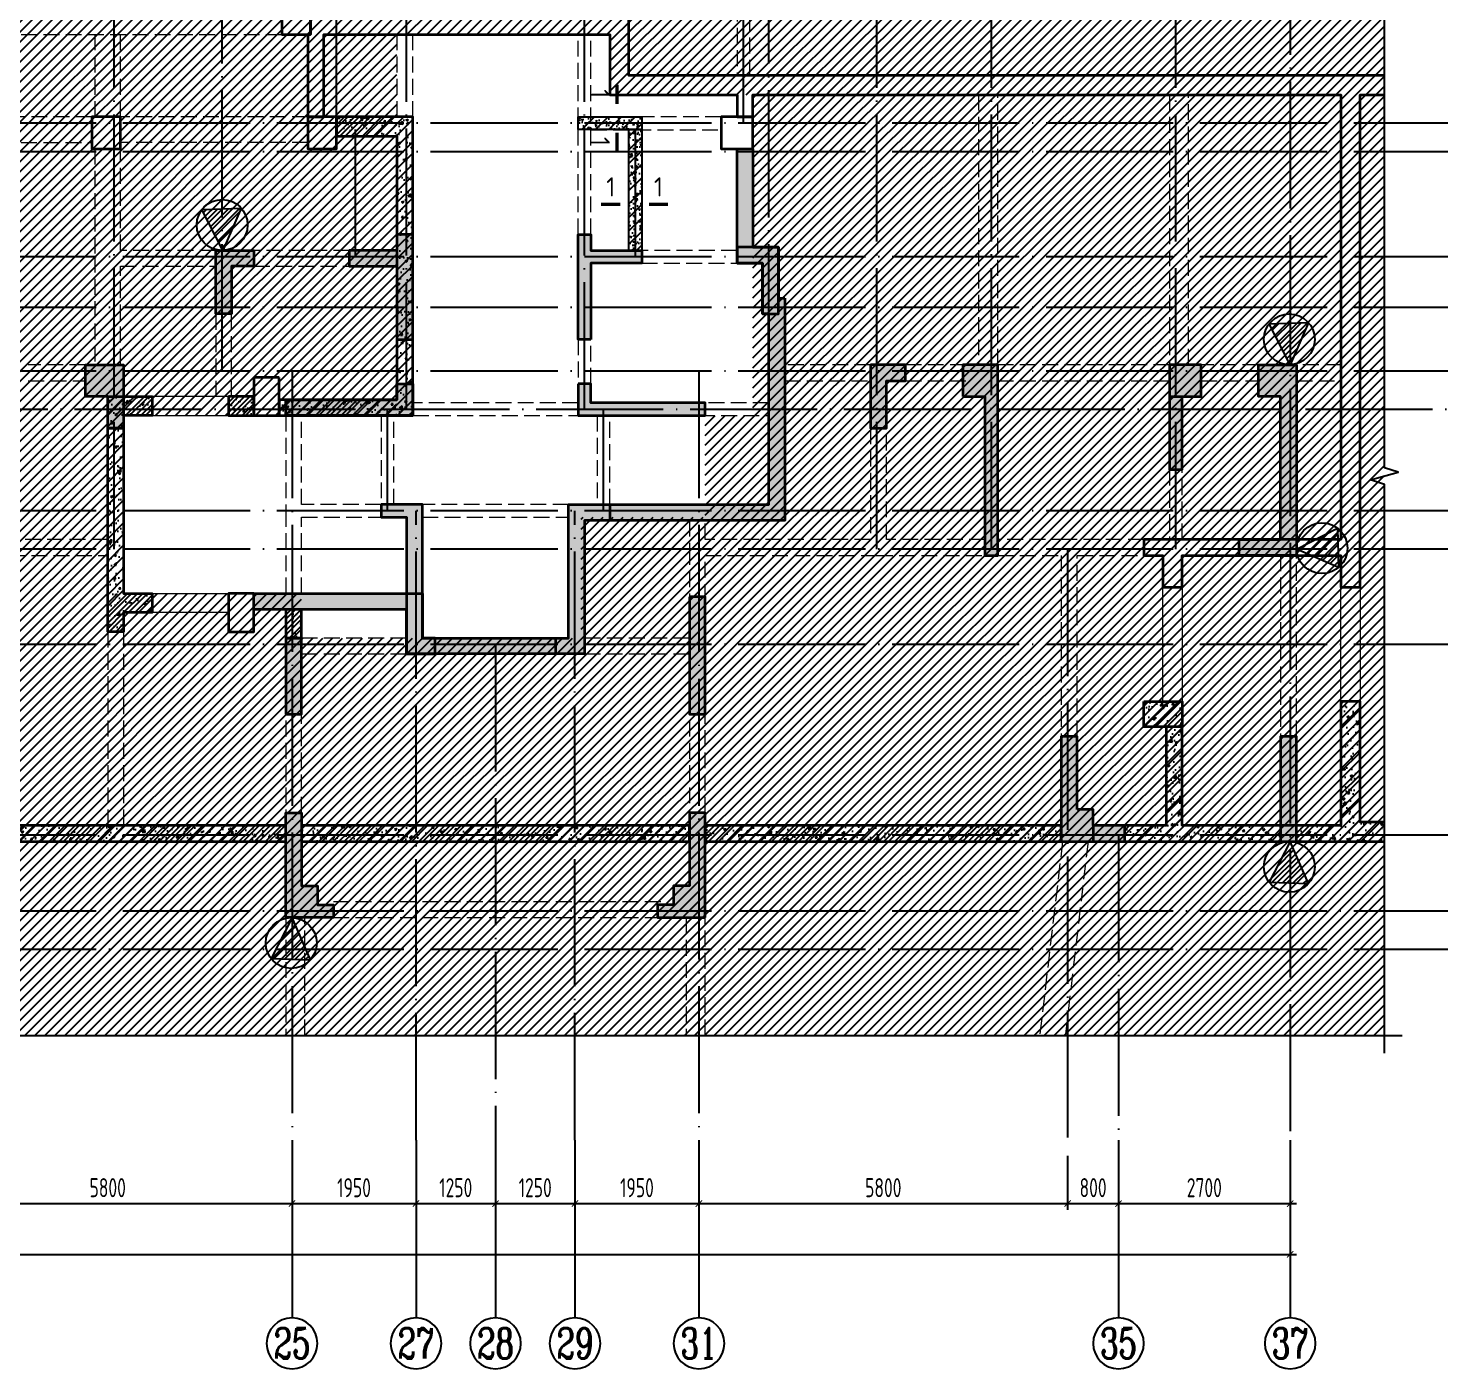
# Model space of a CAD drawing. Extents: x -655480 to 203344, y -294099 to 287156.
# Drawn here: x -161169 to -138965, y 194205 to 215301 of the extents above; entities that cross this region are included whole.
import ezdxf
from ezdxf.enums import TextEntityAlignment as Align

# ---------------------------------------------------------------- set-up
doc = ezdxf.new("R2010")
doc.units = 0
doc.header["$LTSCALE"] = 1000
for name, pattern in [('__DASH', [0.35, 0.25, -0.1]), ('DASH', [0.35, 0.25, -0.1]), ('DOTE', [2.42, 2, -0.2, 0.02, -0.2])]:
    doc.linetypes.add(name, pattern=pattern)
doc.layers.get('0').update_dxf_attribs({"linetype": 'CONTINUOUS'})
doc.layers.get('DEFPOINTS').update_dxf_attribs({"linetype": 'CONTINUOUS'})
for name, color, linetype in [('A-AXIS', 1, 'CONTINUOUS'), ('A-DOTE', 10, 'DOTE'), ('AXIS_NUM', 7, 'CONTINUOUS'), ('S-B板填充', 251, 'CONTINUOUS'), ('S-B板边线', 2, 'CONTINUOUS'), ('S-L主梁线', 4, 'DASH'), ('S-Q墙填充', 252, 'CONTINUOUS'), ('S-Q墙实线', 6, 'CONTINUOUS'), ('S-X详图标注', 3, 'CONTINUOUS'), ('S-Y一般标注', 3, 'CONTINUOUS'), ('THICK', 6, 'CONTINUOUS'), ('THIN', 7, 'CONTINUOUS')]:
    doc.layers.add(name, color=color, linetype=linetype)
for name, color, linetype, lineweight in [('WINDOW', 144, 'CONTINUOUS', 15), ('底图$0$砼柱', 2, 'CONTINUOUS', 35), ('板元', 253, 'CONTINUOUS', 18)]:
    doc.layers.add(name, color=color, linetype=linetype, lineweight=lineweight)
doc.styles.add('TSSD_Axis', font='complex.shx', dxfattribs={"width": 0.7, "bigfont": 'hztxt.shx'})
doc.styles.add('TSSD_DIMENSION', font='Tssdeng.shx', dxfattribs={"width": 0.7, "bigfont": 'tssdchn.shx'})
doc.styles.add('TSSD_Label', font='Tssdeng.shx', dxfattribs={"width": 0.7, "bigfont": 'hztxt.shx'})
doc.dimstyles.new('TSSD_100_100', dxfattribs={"dimtxt": 300, "dimasz": 100, "dimexe": 100, "dimexo": 250, "dimgap": 100, "dimtad": 1, "dimdec": 0, "dimzin": 0, "dimdsep": 46, "dimtxsty": 'TSSD_DIMENSION', "dimblk": 'ARCHTICK', "dimcen": 0, "dimdle": 100, "dimclrt": 7, "dimadec": 0, "dimazin": 0, "dimtfac": 1, "dimtdec": 0, "dimtix": 1, "dimtmove": 2, "dimatfit": 3, "dimldrblk": 'ARCHTICK', "dimfxl": 1, "dimtolj": 1, "dimtzin": 0, "dimarcsym": 0})
pattern_1 = [(45, (-1285947.3, -27275.25), (-88.388348, 88.388348), []), (50, (-1285947.3, -27275.25), (358.63009, -31.37607), [37.5, -412.5]), (355, (-1285947.3, -27275.25), (-69.37567, 376.09607), [30, -330]), (100.4514, (-1285917.4, -27277.87), (289.25469, 344.71977), [31.8701, -350.57106]), (46.1842, (-1285947.3, -27175.25), (533.62052, -82.7595), [56.25, -618.75]), (96.6356, (-1285902.83, -27182.15), (467.33135, 487.05894), [47.80514, -525.8565]), (351.1842, (-1285947.3, -27175.25), (467.33097, 487.0593), [45, -495]), (21, (-1285897.3, -27200.25), (298.453526, -201.309445), [37.5, -412.5]), (326, (-1285897.3, -27200.25), (121.65767, 362.57502), [30, -330]), (71.4514, (-1285872.43, -27217.03), (420.11131, 161.26525), [31.8701, -350.57106]), (37.5, (-1285947.3, -27275.25), (6.079928, 166.446927), [0, -326, 0, -335, 0, -331.25]), (7.5, (-1285947.3, -27275.25), (131.53477, 197.205856), [0, -191, 0, -318.5, 0, -126.25]), (327.5, (-1286058.8, -27275.25), (266.911218, -11.277436), [0, -125, 0, -390, 0, -517.5]), (317.5, (-1286108.8, -27275.25), (291.593085, 50.05249), [0, -162.5, 0, -259, 0, -367.5])]
pattern_2 = [(50, (-1371092, -254100.65), (358.63009, -31.37607), [37.5, -412.5]), (355, (-1371092, -254100.65), (-69.37567, 376.09607), [30, -330]), (100.4514, (-1371062.1, -254103.27), (289.25469, 344.71977), [31.8701, -350.57106]), (46.1842, (-1371092, -254000.65), (533.62052, -82.7595), [56.25, -618.75]), (96.6356, (-1371047.53, -254007.55), (467.33135, 487.05894), [47.80514, -525.8565]), (351.1842, (-1371092, -254000.65), (467.33097, 487.0593), [45, -495]), (21, (-1371042, -254025.65), (298.453526, -201.309445), [37.5, -412.5]), (326, (-1371042, -254025.65), (121.65767, 362.57502), [30, -330]), (71.4514, (-1371017.13, -254042.43), (420.11131, 161.26525), [31.8701, -350.57106]), (37.5, (-1371092, -254100.65), (6.079928, 166.446927), [0, -326, 0, -335, 0, -331.25]), (7.5, (-1371092, -254100.65), (131.53477, 197.205856), [0, -191, 0, -318.5, 0, -126.25]), (327.5, (-1371203.5, -254100.65), (266.911218, -11.277436), [0, -125, 0, -390, 0, -517.5]), (317.5, (-1371253.5, -254100.65), (291.593085, 50.05249), [0, -162.5, 0, -259, 0, -367.5]), (45, (-1371092, -254100.65), (-176.776695, 176.776695), [])]
pattern_3 = [(50, (196460.15, -212080.9), (215.178055, -18.82564), [22.5, -247.5]), (355, (196460.15, -212080.9), (-41.6254, 225.65764), [18, -198]), (100.4514, (196478.08, -212082.46), (173.552815, 206.83186), [19.12206, -210.34263]), (46.1842, (196460.15, -212020.9), (320.17231, -49.6557), [33.75, -371.25]), (96.6356, (196486.83, -212025.03), (280.39881, 292.23536), [28.68309, -315.5139]), (351.1842, (196460.15, -212020.9), (280.39858, 292.23558), [27, -297]), (21, (196490.15, -212035.9), (179.072116, -120.78567), [22.5, -247.5]), (326, (196490.15, -212035.9), (72.9946, 217.54501), [18, -198]), (71.4514, (196505.07, -212045.96), (252.06679, 96.75915), [19.12206, -210.34263]), (37.5, (196460.146, -212080.89), (3.647957, 99.868156), [0, -195.6, 0, -201, 0, -198.75]), (7.5, (196460.15, -212080.89), (78.920861, 118.323514), [0, -114.6, 0, -191.1, 0, -75.75]), (327.5, (196393.246, -212080.89), (160.146731, -6.766462), [0, -75, 0, -234, 0, -310.5]), (317.5, (196363.25, -212080.89), (174.95585, 30.031495), [0, -97.5, 0, -155.4, 0, -220.5]), (45, (196460.15, -212080.89), (-106.066017, 106.066017), [])]
pattern_4 = [(45, (178926.81, -414693.95), (-84.852814, 84.852814), [])]

# ---------------------------------------------------------------- blocks, each defined once
blk = doc.blocks.new('20210827.00122446')
at = {"layer": 'S-Q墙填充', "linetype": 'ByBlock'}
h = blk.add_hatch(dxfattribs=at)
h.set_pattern_fill('钢筋混凝土', color=252, scale=50)
h.set_pattern_definition([(45, (-561280.8, -454100.65), (-88.388348, 88.388348), []), (50, (-561280.8, -454100.65), (358.6301, -31.37607), [37.5, -412.5]), (355, (-561280.8, -454100.65), (-69.37567, 376.09607), [30, -330]), (100.4514, (-561250.9, -454103.27), (289.2547, 344.71977), [31.8701, -350.57106]), (46.1842, (-561280.8, -454000.65), (533.6205, -82.7595), [56.25, -618.75]), (96.6356, (-561236.3, -454007.55), (467.33135, 487.05894), [47.80514, -525.8565]), (351.1842, (-561280.8, -454000.65), (467.331, 487.0593), [45, -495]), (21, (-561230.8, -454025.65), (298.45353, -201.30945), [37.5, -412.5]), (326, (-561230.8, -454025.65), (121.65767, 362.57502), [30, -330]), (71.4514, (-561205.92, -454042.43), (420.1113, 161.26525), [31.8701, -350.57106]), (37.5, (-561280.8, -454100.65), (6.079928, 166.446927), [0, -326, 0, -335, 0, -331.25]), (7.5, (-561280.8, -454100.65), (131.53477, 197.20586), [0, -191, 0, -318.5, 0, -126.25]), (327.5, (-561392.3, -454100.65), (266.91122, -11.277436), [0, -125, 0, -390, 0, -517.5]), (317.5, (-561442.3, -454100.65), (291.59308, 50.05249), [0, -162.5, 0, -259, 0, -367.5])])
h.paths.add_polyline_path([(-219012, -278896), (-218062, -278896), (-218062, -283046), (-219912, -283046), (-219912, -283296), (-217812, -283296), (-217812, -278596), (-219012, -278596)])
h = blk.add_hatch(dxfattribs=at)
h.set_pattern_fill('钢筋混凝土', color=252, scale=50)
h.set_pattern_definition(pattern_1)
h.paths.add_polyline_path([(-211962, -281446), (-211962, -284946), (-215112, -284946), (-215112, -287046), (-217912, -287046), (-217912, -286346), (-220312, -286346), (-220312, -286096), (-217662, -286096), (-217662, -286796), (-215362, -286796), (-215362, -284696), (-212212, -284696), (-212212, -281696), (-212312, -281696), (-212312, -280896), (-212712, -280896), (-212712, -279096), (-212462, -279096), (-212462, -280646), (-212062, -280646), (-212062, -281446)])
at = {"layer": 'S-Q墙填充'}
for points in [[(-218062, -282096), (-217812, -282096), (-217812, -280446), (-218062, -280446), (-218062, -280696), (-218812, -280696), (-218812, -280946), (-218062, -280946)], [(-215012, -282096), (-215212, -282096), (-215212, -280446), (-215012, -280446), (-215012, -280696), (-214212, -280696), (-214212, -280896), (-215012, -280896)], [(-212062, -280646), (-212712, -280646), (-212712, -280896), (-212312, -280896), (-212312, -281696), (-212062, -281696)], [(-220912, -280696), (-220312, -280696), (-220312, -280946), (-220662, -280946), (-220662, -281696), (-220912, -281696)], [(-222612, -283496), (-222612, -282996), (-222962, -282996), (-222962, -282496), (-222362, -282496), (-222362, -283496)], [(-210612, -282496), (-210612, -283496), (-210362, -283496), (-210362, -282746), (-210062, -282746), (-210062, -282496)], [(-209162, -282996), (-208812, -282996), (-208812, -285496), (-208612, -285496), (-208612, -282496), (-209162, -282496)], [(-205912, -282496), (-205912, -284146), (-205712, -284146), (-205712, -282996), (-205412, -282996), (-205412, -282496)], [(-204162, -285246), (-204162, -282996), (-204512, -282996), (-204512, -282496), (-203912, -282496), (-203912, -285496), (-204812, -285496), (-204812, -285246)], [(-217812, -282796), (-217812, -283296), (-219812, -283296), (-219812, -283046), (-218062, -283046), (-218062, -282796)], [(-215212, -282796), (-215212, -283296), (-213212, -283296), (-213212, -283096), (-215012, -283096), (-215012, -282796)], [(-218312, -284696), (-218312, -284896), (-217912, -284896), (-217912, -287046), (-217462, -287046), (-217462, -286796), (-217662, -286796), (-217662, -284696)], [(-214712, -284696), (-214712, -284946), (-215112, -284946), (-215112, -287046), (-215562, -287046), (-215562, -286796), (-215362, -286796), (-215362, -284696)], [(-213462, -286146), (-213462, -287996), (-213212, -287996), (-213212, -286146)], [(-219812, -287996), (-219562, -287996), (-219562, -286796), (-219812, -286796)], [(-207362, -289496), (-207362, -288346), (-207612, -288346), (-207612, -289996), (-206612, -289996), (-206612, -289746), (-207112, -289746), (-207112, -289496)], [(-204162, -289996), (-203912, -289996), (-203912, -288346), (-204162, -288346)], [(-219812, -291196), (-219812, -289546), (-219562, -289546), (-219562, -290696), (-219312, -290696), (-219312, -290996), (-219062, -290996), (-219062, -291196)], [(-213212, -291196), (-213212, -289546), (-213462, -289546), (-213462, -290696), (-213712, -290696), (-213712, -290996), (-213962, -290996), (-213962, -291196)]]:
    blk.add_hatch(color=252, dxfattribs=at).paths.add_polyline_path(points)
at = {"layer": 'S-Q墙填充', "linetype": 'ByBlock'}
h = blk.add_hatch(dxfattribs=at)
h.set_pattern_fill('钢筋混凝土', color=252, scale=50)
h.set_pattern_definition(pattern_1)
h.paths.add_polyline_path([(-222362, -283296), (-222362, -286096), (-221912, -286096), (-221912, -286396), (-222362, -286396), (-222362, -286696), (-222612, -286696), (-222612, -282996), (-221912, -282996), (-221912, -283296)])
h = blk.add_hatch(dxfattribs=at)
h.set_pattern_fill('钢筋混凝土', color=252, scale=50)
h.set_pattern_definition(pattern_1)
h.paths.add_polyline_path([(-220712, -282996), (-220712, -283296), (-220312, -283296), (-220312, -282996)])
h = blk.add_hatch(dxfattribs=at)
h.set_pattern_fill('钢筋混凝土', color=252, scale=50)
h.set_pattern_definition(pattern_1)
h.paths.add_polyline_path([(-219812, -286796), (-219562, -286796), (-219562, -286346), (-219812, -286346)])
h = blk.add_hatch(dxfattribs=at)
h.set_pattern_fill('钢筋混凝土', color=252, scale=50)
h.set_pattern_definition(pattern_1)
h.paths.add_polyline_path([(-206312, -287796), (-205712, -287796), (-205712, -288196), (-206312, -288196)])
h = blk.add_hatch(dxfattribs=at)
h.set_pattern_fill('ARMORED', color=252, scale=50)
h.set_pattern_definition(pattern_2)
h.paths.add_polyline_path([(-202912, -287796), (-203212, -287796), (-203212, -289746), (-203912, -289746), (-203912, -289996), (-202530, -289996), (-202530, -289696), (-202912, -289696)])
h = blk.add_hatch(dxfattribs=at)
h.set_pattern_fill('ARMORED', color=252, scale=50)
h.set_pattern_definition(pattern_2)
h.paths.add_polyline_path([(-204162, -289746), (-205712, -289746), (-205712, -288196), (-205962, -288196), (-205962, -289746), (-206612, -289746), (-206612, -289996), (-204162, -289996)])
h = blk.add_hatch(dxfattribs=at)
h.set_pattern_fill('钢筋混凝土', color=252, scale=50)
h.set_pattern_definition(pattern_1)
h.paths.add_polyline_path([(-224322, -289746), (-224322, -289996), (-219812, -289996), (-219812, -289746)])
h = blk.add_hatch(dxfattribs=at)
h.set_pattern_fill('钢筋混凝土', color=252, scale=50)
h.set_pattern_definition(pattern_1)
h.paths.add_polyline_path([(-219562, -289996), (-213462, -289996), (-213462, -289746), (-219562, -289746)])
h = blk.add_hatch(dxfattribs=at)
h.set_pattern_fill('钢筋混凝土', color=252, scale=50)
h.set_pattern_definition(pattern_1)
h.paths.add_polyline_path([(-213212, -289746), (-213212, -289996), (-207612, -289996), (-207612, -289746)])
at = {"layer": 'S-L主梁线', "linetype": '__DASH', "lineweight": 18}
for p, q in [((-212712, -276496), (-212712, -277946)), ((-212512, -277946), (-212512, -276496)), ((-226072, -277296), (-219872, -277296)), ((-222812, -277296), (-222812, -278596)), ((-222412, -278596), (-222412, -277296)), ((-218062, -277296), (-218062, -278596)), ((-217812, -278596), (-217812, -277296)), ((-215212, -280446), (-215212, -277296)), ((-215012, -280446), (-215012, -277296)), ((-208912, -278246), (-208912, -282496)), ((-208612, -282496), (-208612, -278246)), ((-205912, -278246), (-205912, -282496)), ((-205612, -282496), (-205612, -278246)), ((-222862, -278596), (-226357, -278596)), ((-219462, -278596), (-222412, -278596)), ((-212962, -278596), (-215012, -278596)), ((-215012, -278796), (-212962, -278796)), ((-214412, -278796), (-214412, -280696)), ((-214212, -280696), (-214212, -278796)), ((-226424, -278996), (-222862, -278996)), ((-222812, -279096), (-222812, -280796)), ((-219462, -278996), (-222412, -278996)), ((-222412, -280696), (-222412, -279096)), ((-222812, -280796), (-222812, -282496)), ((-220912, -280696), (-222412, -280696)), ((-218812, -280696), (-220312, -280696)), ((-212712, -280696), (-214212, -280696)), ((-222412, -282496), (-222412, -280946)), ((-222412, -280946), (-220912, -280946)), ((-220312, -280946), (-218812, -280946)), ((-214212, -280896), (-212712, -280896)), ((-220912, -281696), (-220912, -282996)), ((-220662, -282996), (-220662, -281696)), ((-215212, -282096), (-215212, -282796)), ((-215012, -282796), (-215012, -282096)), ((-222962, -282496), (-223862, -282496)), ((-210612, -282496), (-211962, -282496)), ((-209112, -282496), (-210062, -282496)), ((-205912, -282496), (-208612, -282496)), ((-204512, -282496), (-205412, -282496)), ((-203212, -282496), (-203912, -282496)), ((-223862, -282746), (-222962, -282746)), ((-211962, -282746), (-210612, -282746)), ((-210062, -282746), (-209112, -282746)), ((-208612, -282746), (-205912, -282746)), ((-205412, -282746), (-204512, -282746)), ((-203912, -282746), (-203212, -282746)), ((-215212, -283096), (-217812, -283096)), ((-212212, -283096), (-213312, -283096)), ((-219812, -283296), (-219812, -284796)), ((-219562, -284696), (-219562, -283296)), ((-218312, -283296), (-218312, -284696)), ((-218112, -284696), (-218112, -283296)), ((-217812, -283296), (-215212, -283296)), ((-214912, -283296), (-214912, -284696)), ((-214712, -284696), (-214712, -283296)), ((-213312, -283296), (-212212, -283296)), ((-210612, -283496), (-210612, -285246)), ((-210362, -285246), (-210362, -283496)), ((-205912, -284146), (-205912, -285246)), ((-205712, -285246), (-205712, -284146)), ((-219812, -284796), (-219812, -286096)), ((-218312, -284696), (-219562, -284696)), ((-215362, -284696), (-217662, -284696)), ((-219562, -286096), (-219562, -284896)), ((-219562, -284896), (-218212, -284896)), ((-217662, -284896), (-215362, -284896)), ((-213462, -284946), (-213462, -285396)), ((-213212, -285246), (-213212, -284946)), ((-222612, -285246), (-224162, -285246)), ((-210612, -285246), (-213212, -285246)), ((-208812, -285246), (-210362, -285246)), ((-207512, -285246), (-208612, -285246)), ((-206312, -285246), (-207512, -285246)), ((-224162, -285496), (-222612, -285496)), ((-213462, -285396), (-213462, -286746)), ((-213212, -286896), (-213212, -285496)), ((-213212, -285496), (-210512, -285496)), ((-210512, -285496), (-208812, -285496)), ((-208612, -285496), (-207612, -285496)), ((-207612, -285496), (-207612, -288346)), ((-207362, -285496), (-206312, -285496)), ((-207362, -288346), (-207362, -285496)), ((-204162, -285496), (-204162, -288346)), ((-203912, -288346), (-203912, -285496)), ((-222612, -286696), (-222612, -289746)), ((-222362, -286696), (-222362, -289746)), ((-217912, -286796), (-219562, -286796)), ((-213462, -286796), (-215112, -286796)), ((-219562, -287046), (-217912, -287046)), ((-215112, -287046), (-213462, -287046)), ((-219812, -287746), (-219812, -289546)), ((-219562, -289546), (-219562, -287746)), ((-213462, -287746), (-213462, -289546)), ((-213212, -289546), (-213212, -287746)), ((-207592, -289996), (-207951, -293050)), ((-207190, -289996), (-207548, -293050)), ((-213912, -290946), (-219062, -290946)), ((-219812, -291196), (-219812, -293050)), ((-219512, -293050), (-219512, -291196)), ((-219062, -291196), (-213912, -291196)), ((-213512, -291196), (-213512, -293050)), ((-213212, -293050), (-213212, -291196))]:
    blk.add_line(p, q, dxfattribs=at)
at = {"layer": 'S-Q墙实线', "lineweight": 35}
blk.add_line((-222612, -283496), (-222362, -283496), dxfattribs=at)
for points in [[(-219422, -277046), (-219422, -277296), (-219462, -277296), (-219462, -278596), (-219212, -278596), (-219212, -277296), (-214712, -277296), (-214712, -278246), (-212712, -278246), (-212712, -278596), (-212462, -278596), (-212462, -278246), (-203212, -278246), (-203212, -285246), (-206312, -285246), (-206312, -285496), (-206012, -285496), (-206012, -285996), (-205712, -285996), (-205712, -285496), (-203212, -285496), (-203212, -285996), (-202912, -285996), (-202912, -278246), (-202530, -278246)], [(-202530, -277946), (-214412, -277946), (-214412, -275446), (-214712, -275446), (-214712, -275446), (-214712, -275446), (-214712, -275846), (-214712, -275846), (-214712, -275446), (-214712, -275446), (-214712, -277046), (-216212, -277046), (-216212, -275446)], [(-211962, -281446), (-211962, -284946), (-215112, -284946), (-215112, -287046), (-217912, -287046), (-217912, -286346), (-220312, -286346), (-220312, -286096), (-217662, -286096), (-217662, -286796), (-215362, -286796), (-215362, -284696), (-212212, -284696), (-212212, -281696), (-212312, -281696), (-212312, -280896), (-212712, -280896), (-212712, -279096), (-212462, -279096), (-212462, -280646), (-212062, -280646), (-212062, -281446), (-211962, -281446)], [(-202530, -289696), (-202912, -289696), (-202912, -287796), (-203212, -287796), (-203212, -289746), (-205712, -289746), (-205712, -288196)], [(-205712, -288196), (-205962, -288196), (-205962, -289746), (-207112, -289746), (-207112, -289996), (-202530, -289996)], [(-219562, -289996), (-213462, -289996), (-213462, -289746), (-219562, -289746), (-219562, -289996)]]:
    blk.add_lwpolyline(points, dxfattribs=at)
for points in [[(-219012, -278896), (-218062, -278896), (-218062, -283046), (-219912, -283046), (-219912, -283296), (-217812, -283296), (-217812, -278596), (-219012, -278596)], [(-218062, -282096), (-217812, -282096), (-217812, -280446), (-218062, -280446), (-218062, -280696), (-218812, -280696), (-218812, -280946), (-218062, -280946)], [(-215012, -282096), (-215212, -282096), (-215212, -280446), (-215012, -280446), (-215012, -280696), (-214212, -280696), (-214212, -280896), (-215012, -280896)], [(-212062, -280646), (-212712, -280646), (-212712, -280896), (-212312, -280896), (-212312, -281696), (-212062, -281696)], [(-220912, -280696), (-220312, -280696), (-220312, -280946), (-220662, -280946), (-220662, -281696), (-220912, -281696)], [(-222612, -283496), (-222612, -282996), (-222962, -282996), (-222962, -282496), (-222362, -282496), (-222362, -283496)], [(-210612, -282496), (-210612, -283496), (-210362, -283496), (-210362, -282746), (-210062, -282746), (-210062, -282496)], [(-209162, -282996), (-208812, -282996), (-208812, -285496), (-208612, -285496), (-208612, -282496), (-209162, -282496)], [(-205912, -282496), (-205912, -284146), (-205712, -284146), (-205712, -282996), (-205412, -282996), (-205412, -282496)], [(-204162, -285246), (-204162, -282996), (-204512, -282996), (-204512, -282496), (-203912, -282496), (-203912, -285496), (-204812, -285496), (-204812, -285246)], [(-217812, -282796), (-217812, -283296), (-219812, -283296), (-219812, -283046), (-218062, -283046), (-218062, -282796)], [(-215212, -282796), (-215212, -283296), (-213212, -283296), (-213212, -283096), (-215012, -283096), (-215012, -282796)], [(-222362, -283296), (-222362, -286096), (-221912, -286096), (-221912, -286396), (-222362, -286396), (-222362, -286696), (-222612, -286696), (-222612, -282996), (-221912, -282996), (-221912, -283296)], [(-220712, -282996), (-220712, -283296), (-220312, -283296), (-220312, -282996)], [(-218312, -284696), (-218312, -284896), (-217912, -284896), (-217912, -287046), (-217462, -287046), (-217462, -286796), (-217662, -286796), (-217662, -284696)], [(-214712, -284696), (-214712, -284946), (-215112, -284946), (-215112, -287046), (-215562, -287046), (-215562, -286796), (-215362, -286796), (-215362, -284696)], [(-213462, -286146), (-213462, -287996), (-213212, -287996), (-213212, -286146)], [(-219812, -286796), (-219562, -286796), (-219562, -286346), (-219812, -286346)], [(-219812, -287996), (-219562, -287996), (-219562, -286796), (-219812, -286796)], [(-206312, -287796), (-205712, -287796), (-205712, -288196), (-206312, -288196)], [(-207362, -289496), (-207362, -288346), (-207612, -288346), (-207612, -289996), (-206612, -289996), (-206612, -289746), (-207112, -289746), (-207112, -289496)], [(-204162, -289996), (-203912, -289996), (-203912, -288346), (-204162, -288346)], [(-224322, -289746), (-224322, -289996), (-219812, -289996), (-219812, -289746)], [(-219812, -291196), (-219812, -289546), (-219562, -289546), (-219562, -290696), (-219312, -290696), (-219312, -290996), (-219062, -290996), (-219062, -291196)], [(-213212, -291196), (-213212, -289546), (-213462, -289546), (-213462, -290696), (-213712, -290696), (-213712, -290996), (-213962, -290996), (-213962, -291196)], [(-213212, -289746), (-213212, -289996), (-207612, -289996), (-207612, -289746)]]:
    blk.add_lwpolyline(points, close=True, dxfattribs=at)
at = {"layer": 'THIN'}
for points in [[(-202530, -293330), (-202530, -284378), (-202750, -284308), (-202310, -284188), (-202530, -284118), (-202530, -275166)], [(-256772, -293050), (-229641, -293050), (-229571, -292830), (-229451, -293270), (-229381, -293050), (-202250, -293050)]]:
    blk.add_lwpolyline(points, dxfattribs=at)
at = {"layer": 'WINDOW', "linetype": 'ByBlock'}
for points in [[(-221912, -283296), (-220712, -283296), (-220712, -282996), (-221912, -282996)], [(-221912, -286096), (-220712, -286096), (-220712, -286396), (-221912, -286396)], [(-206012, -285996), (-205712, -285996), (-205712, -287796), (-206012, -287796)], [(-203212, -285996), (-202912, -285996), (-202912, -287796), (-203212, -287796)]]:
    blk.add_lwpolyline(points, close=True, dxfattribs=at)
at = {"layer": '底图$0$砼柱', "color": 3, "lineweight": 35}
for points in [[(-219422, -276796), (-219872, -276796), (-219872, -277296), (-219422, -277296)], [(-222412, -278596), (-222862, -278596), (-222862, -279096), (-222412, -279096)], [(-219012, -278596), (-219462, -278596), (-219462, -279096), (-219012, -279096)], [(-212462, -278596), (-212962, -278596), (-212962, -279096), (-212462, -279096)], [(-205412, -282496), (-205912, -282496), (-205912, -282996), (-205412, -282996)], [(-219912, -282696), (-220312, -282696), (-220312, -283296), (-219912, -283296)], [(-220312, -286096), (-220712, -286096), (-220712, -286696), (-220312, -286696)]]:
    blk.add_lwpolyline(points, close=True, dxfattribs=at)
blk = doc.blocks.new('_ArchTick')
at = {"color": 0, "linetype": 'ByBlock', "const_width": 0.15}
blk.add_lwpolyline([(-0.5, -0.5), (0.5, 0.5)], dxfattribs=at)
blk = doc.blocks.new('*D518')
at = {"layer": 'DEFPOINTS', "color": 0, "transparency": 16777216}
for p in [(-166391, 265613), (-160591, 265613), (-160591, 264613)]:
    blk.add_point(p, dxfattribs=at)
at = {"layer": 'S-Y一般标注', "color": 0, "lineweight": -2, "transparency": 16777216}
for p, q in [((-166391, 265363), (-166391, 264513)), ((-160591, 265363), (-160591, 264513)), ((-166491, 264613), (-160491, 264613))]:
    blk.add_line(p, q, dxfattribs=at)
at = {"layer": 'S-Y一般标注', "color": 0, "lineweight": -2, "transparency": 16777216, "xscale": 100, "yscale": 100, "zscale": 100, "rotation": 180}
blk.add_blockref('_ArchTick', (-166391, 264613), dxfattribs=at)
at = {"layer": 'S-Y一般标注', "color": 0, "lineweight": -2, "transparency": 16777216, "xscale": 100, "yscale": 100, "zscale": 100}
blk.add_blockref('_ArchTick', (-160591, 264613), dxfattribs=at)
at = {"layer": 'S-Y一般标注', "color": 7, "transparency": 16777216, "insert": (-163491, 264863), "char_height": 300, "attachment_point": 5, "style": 'TSSD_DIMENSION'}
blk.add_mtext('\\A1;5800', dxfattribs=at)
blk = doc.blocks.new('ts_axno')
at = {"color": 0, "linetype": 'ByBlock', "lineweight": -2}
blk.add_circle((0, 0), 0.5, dxfattribs=at)
at = {"color": 0, "linetype": 'ByBlock', "lineweight": -2, "style": 'TSSD_Axis', "width": 0.7}
blk.add_attdef('A', text='', height=0.6, dxfattribs=at).set_placement((0, 0), align=Align.MIDDLE_CENTER)
blk = doc.blocks.new('*D519')
at = {"layer": 'DEFPOINTS', "color": 0, "transparency": 16777216}
for p in [(-156141, 265613), (-154191, 265613), (-154191, 264613)]:
    blk.add_point(p, dxfattribs=at)
at = {"layer": 'S-Y一般标注', "color": 0, "lineweight": -2, "transparency": 16777216}
for p, q in [((-156141, 265363), (-156141, 264513)), ((-154191, 265363), (-154191, 264513)), ((-156241, 264613), (-154091, 264613))]:
    blk.add_line(p, q, dxfattribs=at)
at = {"layer": 'S-Y一般标注', "color": 0, "lineweight": -2, "transparency": 16777216, "xscale": 100, "yscale": 100, "zscale": 100, "rotation": 180}
blk.add_blockref('_ArchTick', (-156141, 264613), dxfattribs=at)
at = {"layer": 'S-Y一般标注', "color": 0, "lineweight": -2, "transparency": 16777216, "xscale": 100, "yscale": 100, "zscale": 100}
blk.add_blockref('_ArchTick', (-154191, 264613), dxfattribs=at)
at = {"layer": 'S-Y一般标注', "color": 7, "transparency": 16777216, "insert": (-155166, 264863), "char_height": 300, "attachment_point": 5, "style": 'TSSD_DIMENSION'}
blk.add_mtext('\\A1;1950', dxfattribs=at)
blk = doc.blocks.new('*D520')
at = {"layer": 'DEFPOINTS', "color": 0, "transparency": 16777216}
for p in [(-154191, 265613), (-148391, 265613), (-148391, 264613)]:
    blk.add_point(p, dxfattribs=at)
at = {"layer": 'S-Y一般标注', "color": 0, "lineweight": -2, "transparency": 16777216}
for p, q in [((-154191, 265363), (-154191, 264513)), ((-148391, 265363), (-148391, 264513)), ((-154291, 264613), (-148291, 264613))]:
    blk.add_line(p, q, dxfattribs=at)
at = {"layer": 'S-Y一般标注', "color": 0, "lineweight": -2, "transparency": 16777216, "xscale": 100, "yscale": 100, "zscale": 100, "rotation": 180}
blk.add_blockref('_ArchTick', (-154191, 264613), dxfattribs=at)
at = {"layer": 'S-Y一般标注', "color": 0, "lineweight": -2, "transparency": 16777216, "xscale": 100, "yscale": 100, "zscale": 100}
blk.add_blockref('_ArchTick', (-148391, 264613), dxfattribs=at)
at = {"layer": 'S-Y一般标注', "color": 7, "transparency": 16777216, "insert": (-151291, 264863), "char_height": 300, "attachment_point": 5, "style": 'TSSD_DIMENSION'}
blk.add_mtext('\\A1;5800', dxfattribs=at)
blk = doc.blocks.new('*D521')
at = {"layer": 'DEFPOINTS', "color": 0, "transparency": 16777216}
for p in [(-148391, 265613), (-147591, 265613), (-147591, 264613)]:
    blk.add_point(p, dxfattribs=at)
at = {"layer": 'S-Y一般标注', "color": 0, "lineweight": -2, "transparency": 16777216}
for p, q in [((-148391, 265363), (-148391, 264513)), ((-147591, 265363), (-147591, 264513)), ((-148491, 264613), (-147491, 264613))]:
    blk.add_line(p, q, dxfattribs=at)
at = {"layer": 'S-Y一般标注', "color": 0, "lineweight": -2, "transparency": 16777216, "xscale": 100, "yscale": 100, "zscale": 100, "rotation": 180}
blk.add_blockref('_ArchTick', (-148391, 264613), dxfattribs=at)
at = {"layer": 'S-Y一般标注', "color": 0, "lineweight": -2, "transparency": 16777216, "xscale": 100, "yscale": 100, "zscale": 100}
blk.add_blockref('_ArchTick', (-147591, 264613), dxfattribs=at)
at = {"layer": 'S-Y一般标注', "color": 7, "transparency": 16777216, "insert": (-147991, 264863), "char_height": 300, "attachment_point": 5, "style": 'TSSD_DIMENSION'}
blk.add_mtext('\\A1;800', dxfattribs=at)
blk = doc.blocks.new('*D522')
at = {"layer": 'DEFPOINTS', "color": 0, "transparency": 16777216}
for p in [(-147591, 265613), (-144891, 265613), (-144891, 264613)]:
    blk.add_point(p, dxfattribs=at)
at = {"layer": 'S-Y一般标注', "color": 0, "lineweight": -2, "transparency": 16777216}
for p, q in [((-147591, 265363), (-147591, 264513)), ((-144891, 265363), (-144891, 264513)), ((-147691, 264613), (-144791, 264613))]:
    blk.add_line(p, q, dxfattribs=at)
at = {"layer": 'S-Y一般标注', "color": 0, "lineweight": -2, "transparency": 16777216, "xscale": 100, "yscale": 100, "zscale": 100, "rotation": 180}
blk.add_blockref('_ArchTick', (-147591, 264613), dxfattribs=at)
at = {"layer": 'S-Y一般标注', "color": 0, "lineweight": -2, "transparency": 16777216, "xscale": 100, "yscale": 100, "zscale": 100}
blk.add_blockref('_ArchTick', (-144891, 264613), dxfattribs=at)
at = {"layer": 'S-Y一般标注', "color": 7, "transparency": 16777216, "insert": (-146241, 264863), "char_height": 300, "attachment_point": 5, "style": 'TSSD_DIMENSION'}
blk.add_mtext('\\A1;2700', dxfattribs=at)
blk = doc.blocks.new('*D523')
at = {"layer": 'DEFPOINTS', "color": 0, "transparency": 16777216}
for p in [(-194891, 265613), (-144891, 265613), (-144891, 263813)]:
    blk.add_point(p, dxfattribs=at)
at = {"layer": 'S-Y一般标注', "color": 0, "lineweight": -2, "transparency": 16777216}
for p, q in [((-194891, 265363), (-194891, 263713)), ((-144891, 265363), (-144891, 263713)), ((-194991, 263813), (-144791, 263813))]:
    blk.add_line(p, q, dxfattribs=at)
at = {"layer": 'S-Y一般标注', "color": 0, "lineweight": -2, "transparency": 16777216, "xscale": 100, "yscale": 100, "zscale": 100, "rotation": 180}
blk.add_blockref('_ArchTick', (-194891, 263813), dxfattribs=at)
at = {"layer": 'S-Y一般标注', "color": 0, "lineweight": -2, "transparency": 16777216, "xscale": 100, "yscale": 100, "zscale": 100}
blk.add_blockref('_ArchTick', (-144891, 263813), dxfattribs=at)
at = {"layer": 'S-Y一般标注', "color": 7, "transparency": 16777216, "insert": (-169891, 264063), "char_height": 300, "attachment_point": 5, "style": 'TSSD_DIMENSION'}
blk.add_mtext('\\A1;50000', dxfattribs=at)
blk = doc.blocks.new('*D527')
at = {"layer": 'DEFPOINTS', "color": 0, "transparency": 16777216}
for p in [(-160591, 265613), (-158641, 265613), (-158641, 264613)]:
    blk.add_point(p, dxfattribs=at)
at = {"layer": 'S-Y一般标注', "color": 0, "lineweight": -2, "transparency": 16777216}
for p, q in [((-160591, 265363), (-160591, 264513)), ((-158641, 265363), (-158641, 264513)), ((-160691, 264613), (-158541, 264613))]:
    blk.add_line(p, q, dxfattribs=at)
at = {"layer": 'S-Y一般标注', "color": 0, "lineweight": -2, "transparency": 16777216, "xscale": 100, "yscale": 100, "zscale": 100, "rotation": 180}
blk.add_blockref('_ArchTick', (-160591, 264613), dxfattribs=at)
at = {"layer": 'S-Y一般标注', "color": 0, "lineweight": -2, "transparency": 16777216, "xscale": 100, "yscale": 100, "zscale": 100}
blk.add_blockref('_ArchTick', (-158641, 264613), dxfattribs=at)
at = {"layer": 'S-Y一般标注', "color": 7, "transparency": 16777216, "insert": (-159616, 264863), "char_height": 300, "attachment_point": 5, "style": 'TSSD_DIMENSION'}
blk.add_mtext('\\A1;1950', dxfattribs=at)
blk = doc.blocks.new('*D544')
at = {"layer": 'DEFPOINTS', "color": 0, "transparency": 16777216}
for p in [(-158641, 265613), (-157391, 265613), (-157391, 264613)]:
    blk.add_point(p, dxfattribs=at)
at = {"layer": 'S-Y一般标注', "color": 0, "lineweight": -2, "transparency": 16777216}
for p, q in [((-158641, 265363), (-158641, 264513)), ((-157391, 265363), (-157391, 264513)), ((-158741, 264613), (-157291, 264613))]:
    blk.add_line(p, q, dxfattribs=at)
at = {"layer": 'S-Y一般标注', "color": 0, "lineweight": -2, "transparency": 16777216, "xscale": 100, "yscale": 100, "zscale": 100, "rotation": 180}
blk.add_blockref('_ArchTick', (-158641, 264613), dxfattribs=at)
at = {"layer": 'S-Y一般标注', "color": 0, "lineweight": -2, "transparency": 16777216, "xscale": 100, "yscale": 100, "zscale": 100}
blk.add_blockref('_ArchTick', (-157391, 264613), dxfattribs=at)
at = {"layer": 'S-Y一般标注', "color": 7, "transparency": 16777216, "insert": (-158016, 264863), "char_height": 300, "attachment_point": 5, "style": 'TSSD_DIMENSION'}
blk.add_mtext('\\A1;1250', dxfattribs=at)
blk = doc.blocks.new('*D545')
at = {"layer": 'DEFPOINTS', "color": 0, "transparency": 16777216}
for p in [(-157391, 265613), (-156141, 265613), (-156141, 264613)]:
    blk.add_point(p, dxfattribs=at)
at = {"layer": 'S-Y一般标注', "color": 0, "lineweight": -2, "transparency": 16777216}
for p, q in [((-157391, 265363), (-157391, 264513)), ((-156141, 265363), (-156141, 264513)), ((-157491, 264613), (-156041, 264613))]:
    blk.add_line(p, q, dxfattribs=at)
at = {"layer": 'S-Y一般标注', "color": 0, "lineweight": -2, "transparency": 16777216, "xscale": 100, "yscale": 100, "zscale": 100, "rotation": 180}
blk.add_blockref('_ArchTick', (-157391, 264613), dxfattribs=at)
at = {"layer": 'S-Y一般标注', "color": 0, "lineweight": -2, "transparency": 16777216, "xscale": 100, "yscale": 100, "zscale": 100}
blk.add_blockref('_ArchTick', (-156141, 264613), dxfattribs=at)
at = {"layer": 'S-Y一般标注', "color": 7, "transparency": 16777216, "insert": (-156766, 264863), "char_height": 300, "attachment_point": 5, "style": 'TSSD_DIMENSION'}
blk.add_mtext('\\A1;1250', dxfattribs=at)
blk = doc.blocks.new('20210825.04523959')
at = {"layer": 'S-X详图标注'}
h = blk.add_hatch(dxfattribs=at)
h.set_pattern_fill('METAL', color=256, scale=30, style=0)
h.set_pattern_definition(pattern_4)
h.paths.add_polyline_path([(34113, 11300), (33782, 11943), (34401, 11963)])
h = blk.add_hatch(dxfattribs=at)
h.set_pattern_fill('METAL', color=256, scale=30, style=0)
h.set_pattern_definition(pattern_4)
h.paths.add_polyline_path([(50900, 9500), (50569, 10143), (51188, 10163)])
h = blk.add_hatch(dxfattribs=at)
h.set_pattern_fill('METAL', color=256, scale=30, style=0)
h.set_pattern_definition(pattern_4)
h.paths.add_polyline_path([(51000, 6600), (51643, 6930), (51663, 6312)])
h = blk.add_hatch(dxfattribs=at)
h.set_pattern_fill('METAL', color=256, scale=30, style=0)
h.set_pattern_definition([(45, (162435.29, -209753.49), (-84.852814, 84.852814), [])])
h.paths.add_polyline_path([(50900, 2000), (50569, 1357), (51188, 1337)])
h = blk.add_hatch(dxfattribs=at)
h.set_pattern_fill('METAL', color=256, scale=30, style=0)
h.set_pattern_definition([(45, (146735.32, -210953.5), (-84.852814, 84.852814), [])])
h.paths.add_polyline_path([(35200, 800), (34869, 157), (35488, 137)])
for points in [[(34113, 11300), (33782, 11943), (34401, 11963), (34113, 11300)], [(50900, 9500), (50569, 10143), (51188, 10163), (50900, 9500)], [(51000, 6600), (51643, 6930), (51663, 6312), (51000, 6600)], [(50900, 2000), (50569, 1357), (51188, 1337), (50900, 2000)], [(35200, 800), (34869, 157), (35488, 137), (35200, 800)]]:
    blk.add_lwpolyline(points, dxfattribs=at)
for centre in [(34100, 11700), (50887, 9900), (51400, 6613), (50887, 1600), (35187, 400)]:
    blk.add_circle(centre, 400, dxfattribs=at)
blk = doc.blocks.new('20210827.00163710')
at = {"layer": 'A-AXIS'}
for p, q in [((-215872, -289730.2), (-215872, -292530.2)), ((-213922, -289730.2), (-213922, -292530.2)), ((-212672, -289730.2), (-212672, -292530.2)), ((-211422, -289730.2), (-211422, -292530.2)), ((-209472, -289730.2), (-209472, -292530.2)), ((-202872, -289730.2), (-202872, -292530.2)), ((-200172, -289730.2), (-200172, -292530.2))]:
    blk.add_line(p, q, dxfattribs=at)
at = {"layer": 'A-DOTE'}
for p, q in [((-218672, -280430.2), (-218672, -268230.2)), ((-216972, -277630.2), (-216972, -268230.2)), ((-215172, -273730.2), (-215172, -268230.2)), ((-214072, -278229.9), (-214072, -268230.2)), ((-211272, -278229.9), (-211272, -268230.2)), ((-208772, -273730.2), (-208772, -268230.2)), ((-208372, -277630.2), (-208372, -268230.2)), ((-206672, -280430.2), (-206672, -268230.2)), ((-204872, -280430.2), (-204872, -268230.2)), ((-201972, -280430.2), (-201972, -268230.2)), ((-200172, -268230.2), (-200172, -289730.2)), ((-197172, -273730.2), (-253172, -273730.2)), ((-214872, -275830.2), (-214872, -273730.2)), ((-210472, -275830.2), (-210472, -273730.2)), ((-197172, -274180.2), (-253172, -274180.2)), ((-197172, -275830.2), (-253172, -275830.2)), ((-197172, -276630.2), (-253172, -276630.2)), ((-197172, -277630.2), (-253172, -277630.2)), ((-215871.8, -277630.2), (-215872, -289730.2)), ((-209472.2, -277630.2), (-209472, -289730.2)), ((-253172, -278229.9), (-197172, -278229.9)), ((-214372, -279830.2), (-214372, -278230.2)), ((-210972, -279830.2), (-210972, -278230.2)), ((-197172, -279830.2), (-253172, -279830.2)), ((-213922, -289730.2), (-213922, -279830.2)), ((-211422, -289730.2), (-211422, -279830.2)), ((-197172, -280430.2), (-253172, -280430.2)), ((-203672, -280430.2), (-203672, -289730.2)), ((-197172, -281930.2), (-253172, -281930.2)), ((-212672, -281930.2), (-212672, -289730.2)), ((-197172, -284930.2), (-253172, -284930.2)), ((-202872, -284930.2), (-202872, -289730.2)), ((-197172, -286130.2), (-253172, -286130.2)), ((-197172, -286730.2), (-253172, -286730.2))]:
    blk.add_line(p, q, dxfattribs=at)
at = {"layer": 'A-AXIS'}
ref = blk.add_blockref('ts_axno', (-215872, -292930.2), dxfattribs=dict(at, xscale=-800, yscale=800, zscale=800, rotation=180))
ref.add_attrib('17', '25', dxfattribs={"layer": 'AXIS_NUM', "height": 480, "style": 'TSSD_Axis', "width": 0.7}).set_placement((-215872, -292930.2), align=Align.MIDDLE_CENTER)
ref = blk.add_blockref('ts_axno', (-213922, -292930.2), dxfattribs=dict(at, xscale=-800, yscale=800, zscale=800, rotation=180))
ref.add_attrib('19', '27', dxfattribs={"layer": 'AXIS_NUM', "height": 480, "style": 'TSSD_Axis', "width": 0.7}).set_placement((-213922, -292930.2), align=Align.MIDDLE_CENTER)
ref = blk.add_blockref('ts_axno', (-212672, -292930.2), dxfattribs=dict(at, xscale=-800, yscale=800, zscale=800, rotation=180))
ref.add_attrib('19', '28', dxfattribs={"layer": 'AXIS_NUM', "height": 480, "style": 'TSSD_Axis', "width": 0.7}).set_placement((-212672, -292930.2), align=Align.MIDDLE_CENTER)
ref = blk.add_blockref('ts_axno', (-211422, -292930.2), dxfattribs=dict(at, xscale=-800, yscale=800, zscale=800, rotation=180))
ref.add_attrib('19', '29', dxfattribs={"layer": 'AXIS_NUM', "height": 480, "style": 'TSSD_Axis', "width": 0.7}).set_placement((-211422, -292930.2), align=Align.MIDDLE_CENTER)
ref = blk.add_blockref('ts_axno', (-209472, -292930.2), dxfattribs=dict(at, xscale=-800, yscale=800, zscale=800, rotation=180))
ref.add_attrib('19', '31', dxfattribs={"layer": 'AXIS_NUM', "height": 480, "style": 'TSSD_Axis', "width": 0.7}).set_placement((-209472, -292930.2), align=Align.MIDDLE_CENTER)
ref = blk.add_blockref('ts_axno', (-202872, -292930.2), dxfattribs=dict(at, xscale=-800, yscale=800, zscale=800, rotation=180))
ref.add_attrib('22', '35', dxfattribs={"layer": 'AXIS_NUM', "height": 480, "style": 'TSSD_Axis', "width": 0.7}).set_placement((-202872, -292930.2), align=Align.MIDDLE_CENTER)
ref = blk.add_blockref('ts_axno', (-200172, -292930.2), dxfattribs=dict(at, xscale=-800, yscale=800, zscale=800, rotation=180))
ref.add_attrib('23', '37', dxfattribs={"layer": 'AXIS_NUM', "height": 480, "style": 'TSSD_Axis', "width": 0.7}).set_placement((-200172, -292930.2), align=Align.MIDDLE_CENTER)
at = {"layer": 'S-Y一般标注'}
for base, p1, p2, picture, middle in [((-200172, -291530.2), (-250172, -289730.2), (-200172, -289730.2), '*D523', (-225172, -291280.2)), ((-215872, -290730.2), (-221672, -289730.2), (-215872, -289730.2), '*D518', (-218772, -290480.2)), ((-213922, -290730.2), (-215872, -289730.2), (-213922, -289730.2), '*D527', (-214897, -290480.2)), ((-212672, -290730.2), (-213922, -289730.2), (-212672, -289730.2), '*D544', (-213297, -290480.2)), ((-211422, -290730.2), (-212672, -289730.2), (-211422, -289730.2), '*D545', (-212047, -290480.2)), ((-209472, -290730.2), (-211422, -289730.2), (-209472, -289730.2), '*D519', (-210447, -290480.2)), ((-203672, -290730.2), (-209472, -289730.2), (-203672, -289730.2), '*D520', (-206572, -290480.2)), ((-202872, -290730.2), (-203672, -289730.2), (-202872, -289730.2), '*D521', (-203272, -290480.2)), ((-200172, -290730.2), (-202872, -289730.2), (-200172, -289730.2), '*D522', (-201522, -290480.2))]:
    dim = blk.add_linear_dim(base=base, p1=p1, p2=p2, dimstyle='TSSD_100_100', dxfattribs=at)
    dim.commit()
    dim.dimension.update_dxf_attribs({"geometry": picture, "text_midpoint": middle, "insert": (-55280.9, -555343.3)})

msp = doc.modelspace()

# ---------------------------------------------------------------- hatches: boundary and pattern name
at = {"true_color": 0x636466}
h = msp.add_hatch(dxfattribs=at)
h.set_pattern_fill('ANSI31', color=251, scale=70)
h.set_pattern_definition([(45, (21441.02, -420162.03), (-78.577241, 78.577241), [])])
h.paths.add_polyline_path([(-176168.85, 213904.92), (-176168.86, 215254.93), (-180368.87, 215254.91), (-180368.84, 213754.94), (-182619.07, 213754.91), (-182618.64, 210804.91), (-184968.86, 210804.93), (-184968.86, 206354.92), (-180218.86, 206354.92), (-180218.85, 205504.93), (-175768.86, 205505), (-175768.85, 207555.01), (-175768.85, 207554.83), (-175768.86, 209154.88), (-177518.86, 209154.97), (-177518.85, 213904.92)], flags=16)
h.paths.add_polyline_path([(-152018.85, 214254.95), (-152018.86, 215204.04), (-155368.85, 215205.81), (-155368.86, 213604.92), (-155368.76, 213604.92), (-155368.95, 209204.93), (-159918.85, 209204.92), (-159918.8, 206404.92), (-156868.86, 206404.92), (-156868.86, 205704.92), (-152468.81, 205704.92), (-152468.81, 207604.93), (-150518.86, 207604.91), (-150518.85, 209204.93), (-149768.78, 209204.91), (-149768.78, 214254.9)], flags=16)
h.paths.add_polyline_path([(-193799.05, 217054.92), (-139836.95, 217054.92), (-139836.95, 199450.49), (-193799.05, 199450.49)])
at = {"layer": 'S-B板填充'}
h = msp.add_hatch(dxfattribs=at)
h.set_pattern_fill('ARMORED', color=2, scale=30, style=0)
h.set_pattern_definition(pattern_3)
h.paths.add_polyline_path([(-151518.85, 213704.92), (-152518.74, 213704.92), (-152518.74, 213904.92), (-151518.85, 213904.92)])
h = msp.add_hatch(dxfattribs=at)
h.set_pattern_fill('ARMORED', color=2, scale=30, style=0)
h.set_pattern_definition(pattern_3)
h.paths.add_polyline_path([(-151518.85, 211804.92), (-151718.74, 211804.92), (-151718.74, 213704.92), (-151518.85, 213704.92)])

# ---------------------------------------------------------------- linework, layer by layer
at = {"layer": 'S-B板边线', "color": 2}
for points in [[(-151518.85, 213704.92), (-152518.74, 213704.92), (-152518.74, 213904.92), (-151518.85, 213904.92)], [(-151518.85, 211804.92), (-151718.74, 211804.92), (-151718.74, 213704.92), (-151518.85, 213704.92)]]:
    msp.add_lwpolyline(points, close=True, dxfattribs=at)
at = {"layer": 'THICK', "const_width": 50}
for points in [[(-151907.34, 214110.65), (-151907.34, 214410.65)], [(-151907.34, 213660.05), (-151907.34, 213360.05)], [(-151857.1, 212529.98), (-152157.1, 212529.98)], [(-151406.49, 212529.98), (-151106.49, 212529.98)]]:
    msp.add_lwpolyline(points, dxfattribs=at)

# ---------------------------------------------------------------- block references
at = {"layer": 'A-DOTE', "color": 2}
msp.add_blockref('20210827.00163710', (58853.12, 487535.14), dxfattribs=at)
at = {"layer": 'S-Q墙实线', "color": 2}
msp.add_blockref('20210827.00122446', (62692.93, 492500.76), dxfattribs=at)
at = {"layer": '板元'}
msp.add_blockref('20210825.04523959', (-192218.63, 200505.06), dxfattribs=at)

# ---------------------------------------------------------------- texts
at = {"layer": 'THICK', "style": 'TSSD_Label'}
for p in [(-152320.81, 214341.42), (-152320.81, 213590.82)]:
    msp.add_text('1', height=300, rotation=270, dxfattribs=at).set_placement(p)
for p in [(-152076.33, 212654.98), (-151325.72, 212654.98)]:
    msp.add_text('1', height=300, dxfattribs=at).set_placement(p)

doc.saveas('drawing.dxf')
